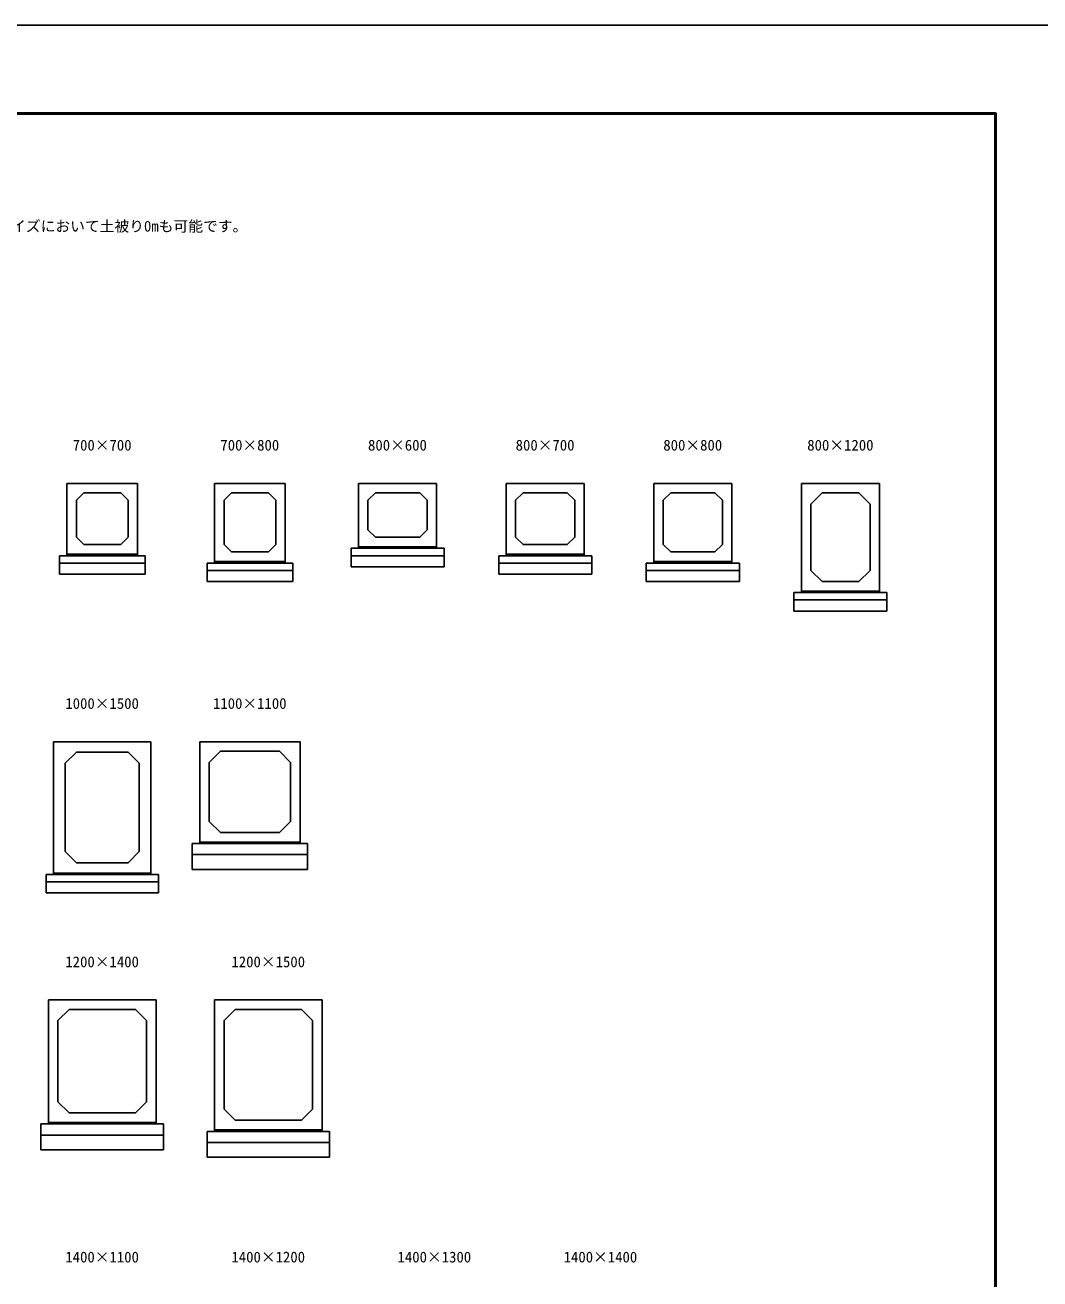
# Model space of a CAD drawing. Units: millimetres, scale not verified. Extents: x -50400 to 50400, y -17820 to 17820.
# Drawn here: x -14347 to -600, y 832 to 17820 of the extents above; entities that cross this region are included whole.
import ezdxf
from ezdxf.enums import TextEntityAlignment as Align

# ---------------------------------------------------------------- set-up
doc = ezdxf.new("R2010")
doc.units = ezdxf.units.MM
doc.header["$LTSCALE"] = 60
for name, color, linetype, lineweight in [('0-1_Defpoints', 5, 'Continuous', 25), ('0-5_OUTLINE', 3, 'Continuous', 25), ('0-7_TXT', 7, 'Continuous', 25), ('0-8_WAKU', 3, 'Continuous', 25)]:
    doc.layers.add(name, color=color, linetype=linetype, lineweight=lineweight)
doc.styles.add('ＭＳ ゴシック', font='')
doc.styles.get('ＭＳ ゴシック').set_extended_font_data('MS Gothic')

msp = doc.modelspace()

# ---------------------------------------------------------------- linework, layer by layer
at = {"layer": '0-1_Defpoints'}
msp.add_lwpolyline([(-50400, -17820), (0, -17820), (0, 17820), (-50400, 17820)], close=True, dxfattribs=at)
at = {"layer": '0-5_OUTLINE'}
for p, q in [((-13781.53, 10630.94), (-13781.53, 11610.94)), ((-12821.53, 11610.94), (-13781.53, 11610.94)), ((-12821.53, 11610.94), (-12821.53, 10630.94)), ((-11781.53, 11610.94), (-10821.53, 11610.94)), ((-11781.53, 10530.94), (-11781.53, 11610.94)), ((-10821.53, 10530.94), (-10821.53, 11610.94)), ((-8771.53, 11610.94), (-9831.53, 11610.94)), ((-9831.53, 10730.94), (-9831.53, 11610.94)), ((-8771.53, 11610.94), (-8771.53, 10730.94)), ((-7831.53, 10630.94), (-7831.53, 11610.94)), ((-6771.53, 11610.94), (-7831.53, 11610.94)), ((-6771.53, 11610.94), (-6771.53, 10630.94)), ((-4771.53, 11610.94), (-5831.53, 11610.94)), ((-5831.53, 10530.94), (-5831.53, 11610.94)), ((-4771.53, 11610.94), (-4771.53, 10530.94)), ((-3831.53, 11610.94), (-3831.53, 10130.94)), ((-2771.53, 11610.94), (-3831.53, 11610.94)), ((-2771.53, 11610.94), (-2771.53, 10130.94)), ((-13651.53, 11380.94), (-13551.53, 11480.94)), ((-11651.53, 11380.94), (-11551.53, 11480.94)), ((-11051.53, 11480.94), (-11551.53, 11480.94)), ((-11051.53, 11480.94), (-10951.53, 11380.94)), ((-7701.53, 11380.94), (-7601.53, 11480.94)), ((-3551.53, 11480.94), (-3701.53, 11330.94)), ((-3551.53, 11480.94), (-3051.53, 11480.94)), ((-2901.53, 11330.94), (-3051.53, 11480.94)), ((-13651.53, 11380.94), (-13651.53, 10880.94)), ((-12951.53, 11380.94), (-12951.53, 10880.94)), ((-11651.53, 11380.94), (-11651.53, 10780.94)), ((-9701.53, 11380.94), (-9701.53, 10980.94)), ((-8901.53, 11380.94), (-8901.53, 10980.94)), ((-7701.53, 11380.94), (-7701.53, 10880.94)), ((-6901.53, 11380.94), (-6901.53, 10880.94)), ((-5701.53, 11380.94), (-5701.53, 10780.94)), ((-4901.53, 11380.94), (-4901.53, 10780.94)), ((-3701.53, 10430.94), (-3701.53, 11330.94)), ((-2901.53, 10430.94), (-2901.53, 11330.94)), ((-13551.53, 10780.94), (-13651.53, 10880.94)), ((-13051.53, 10780.94), (-12951.53, 10880.94)), ((-9601.53, 10880.94), (-9701.53, 10980.94)), ((-9601.53, 10880.94), (-9001.53, 10880.94)), ((-9001.53, 10880.94), (-8901.53, 10980.94)), ((-7601.53, 10780.94), (-7701.53, 10880.94)), ((-7001.53, 10780.94), (-6901.53, 10880.94)), ((-13551.53, 10780.94), (-13051.53, 10780.94)), ((-11651.53, 10780.94), (-11551.53, 10680.94)), ((-9931.53, 10730.94), (-9931.53, 10480.94)), ((-9931.53, 10730.94), (-8671.53, 10730.94)), ((-9831.53, 10750.94), (-8771.53, 10750.94)), ((-8671.53, 10730.94), (-8671.53, 10480.94)), ((-7601.53, 10780.94), (-7001.53, 10780.94)), ((-5601.53, 10680.94), (-5701.53, 10780.94)), ((-5001.53, 10680.94), (-4901.53, 10780.94)), ((-13881.53, 10630.94), (-13881.53, 10380.94)), ((-13881.53, 10630.94), (-12721.53, 10630.94)), ((-13781.53, 10650.94), (-12821.53, 10650.94)), ((-12721.53, 10630.94), (-12721.53, 10380.94)), ((-10821.53, 10550.94), (-11781.53, 10550.94)), ((-11051.53, 10680.94), (-11551.53, 10680.94)), ((-9931.53, 10630.94), (-8671.53, 10630.94)), ((-7931.53, 10630.94), (-7931.53, 10380.94)), ((-7931.53, 10630.94), (-6671.53, 10630.94)), ((-7831.53, 10650.94), (-6771.53, 10650.94)), ((-6671.53, 10630.94), (-6671.53, 10380.94)), ((-5831.53, 10550.94), (-4771.53, 10550.94)), ((-5601.53, 10680.94), (-5001.53, 10680.94)), ((-13881.53, 10530.94), (-12721.53, 10530.94)), ((-13881.53, 10380.94), (-12721.53, 10380.94)), ((-11881.53, 10530.94), (-11881.53, 10280.94)), ((-11881.53, 10530.94), (-10721.53, 10530.94)), ((-11881.53, 10430.94), (-10721.53, 10430.94)), ((-10721.53, 10530.94), (-10721.53, 10280.94)), ((-9931.53, 10480.94), (-8671.53, 10480.94)), ((-7931.53, 10530.94), (-6671.53, 10530.94)), ((-7931.53, 10380.94), (-6671.53, 10380.94)), ((-5931.53, 10530.94), (-5931.53, 10280.94)), ((-5931.53, 10530.94), (-4671.53, 10530.94)), ((-5931.53, 10430.94), (-4671.53, 10430.94)), ((-4671.53, 10530.94), (-4671.53, 10280.94)), ((-3701.53, 10430.94), (-3551.53, 10280.94)), ((-2901.53, 10430.94), (-3051.53, 10280.94)), ((-11881.53, 10280.94), (-10721.53, 10280.94)), ((-5931.53, 10280.94), (-4671.53, 10280.94)), ((-3551.53, 10280.94), (-3051.53, 10280.94)), ((-3931.53, 10130.94), (-3931.53, 9880.94)), ((-3931.53, 10130.94), (-2671.53, 10130.94)), ((-3931.53, 10030.94), (-2671.53, 10030.94)), ((-2771.53, 10150.94), (-3831.53, 10150.94)), ((-2671.53, 10130.94), (-2671.53, 9880.94)), ((-3931.53, 9880.94), (-2671.53, 9880.94)), ((-13961.53, 8110.94), (-13961.53, 6310.94)), ((-12641.53, 8110.94), (-13961.53, 8110.94)), ((-12641.53, 6310.94), (-12641.53, 8110.94)), ((-11981.53, 6730.94), (-11981.53, 8110.94)), ((-13801.53, 7820.94), (-13651.53, 7970.94)), ((-13801.53, 6620.94), (-13801.53, 7820.94)), ((-13651.53, 7970.94), (-12951.53, 7970.94)), ((-12951.53, 7970.94), (-12801.53, 7820.94)), ((-12801.53, 6620.94), (-12801.53, 7820.94)), ((-11701.53, 7980.94), (-11851.53, 7830.94)), ((-11851.53, 7830.94), (-11851.53, 7030.94)), ((-11701.53, 7980.94), (-10901.53, 7980.94)), ((-10751.53, 7830.94), (-10901.53, 7980.94)), ((-10751.53, 7830.94), (-10751.53, 7030.94)), ((-11701.53, 6880.94), (-11851.53, 7030.94)), ((-12081.53, 6730.94), (-12081.53, 6380.94)), ((-12081.53, 6730.94), (-10521.53, 6730.94)), ((-10621.53, 6750.94), (-11981.53, 6750.94)), ((-10521.53, 6730.94), (-10521.53, 6380.94)), ((-13651.53, 6470.94), (-13801.53, 6620.94)), ((-13651.53, 6470.94), (-12951.53, 6470.94)), ((-12951.53, 6470.94), (-12801.53, 6620.94)), ((-12081.53, 6580.94), (-10521.53, 6580.94)), ((-14061.53, 6310.94), (-14061.53, 6060.94)), ((-14061.53, 6310.94), (-12541.53, 6310.94)), ((-12641.53, 6330.94), (-13961.53, 6330.94)), ((-12541.53, 6310.94), (-12541.53, 6060.94)), ((-12081.53, 6380.94), (-10521.53, 6380.94)), ((-14061.53, 6210.94), (-12541.53, 6210.94)), ((-14061.53, 6060.94), (-12541.53, 6060.94)), ((-12571.53, 4610.94), (-14031.53, 4610.94)), ((-14031.53, 2930.94), (-14031.53, 4610.94)), ((-12571.53, 2930.94), (-12571.53, 4610.94)), ((-10321.53, 4610.94), (-11781.53, 4610.94)), ((-11781.53, 2830.94), (-11781.53, 4610.94)), ((-10321.53, 2830.94), (-10321.53, 4610.94)), ((-13751.53, 4480.94), (-13901.53, 4330.94)), ((-13751.53, 4480.94), (-12851.53, 4480.94)), ((-12701.53, 4330.94), (-12851.53, 4480.94)), ((-11501.53, 4480.94), (-11651.53, 4330.94)), ((-11501.53, 4480.94), (-10601.53, 4480.94)), ((-10451.53, 4330.94), (-10601.53, 4480.94)), ((-13901.53, 4330.94), (-13901.53, 3230.94)), ((-12701.53, 4330.94), (-12701.53, 3230.94)), ((-11651.53, 4330.94), (-11651.53, 3130.94)), ((-10451.53, 4330.94), (-10451.53, 3130.94)), ((-13751.53, 3080.94), (-13901.53, 3230.94)), ((-12851.53, 3080.94), (-12701.53, 3230.94)), ((-13751.53, 3080.94), (-12851.53, 3080.94)), ((-11501.53, 2980.94), (-11651.53, 3130.94)), ((-10601.53, 2980.94), (-10451.53, 3130.94)), ((-14131.53, 2930.94), (-14131.53, 2580.94)), ((-14131.53, 2930.94), (-12471.53, 2930.94)), ((-12571.53, 2950.94), (-14031.53, 2950.94)), ((-12471.53, 2930.94), (-12471.53, 2580.94)), ((-11501.53, 2980.94), (-10601.53, 2980.94)), ((-14131.53, 2780.94), (-12471.53, 2780.94)), ((-11881.53, 2830.94), (-11881.53, 2480.94)), ((-11881.53, 2830.94), (-10221.53, 2830.94)), ((-10321.53, 2850.94), (-11781.53, 2850.94)), ((-10221.53, 2830.94), (-10221.53, 2480.94)), ((-14131.53, 2580.94), (-12471.53, 2580.94)), ((-11881.53, 2680.94), (-10221.53, 2680.94)), ((-11881.53, 2480.94), (-10221.53, 2480.94))]:
    msp.add_line(p, q, dxfattribs=at)
for points in [[(-13551.53, 11480.94), (-13051.53, 11480.94), (-12951.53, 11380.94)], [(-9701.53, 11380.94), (-9601.53, 11480.94), (-9001.53, 11480.94), (-8901.53, 11380.94)], [(-7601.53, 11480.94), (-7001.53, 11480.94), (-6901.53, 11380.94)], [(-5701.53, 11380.94), (-5601.53, 11480.94), (-5001.53, 11480.94), (-4901.53, 11380.94)], [(-10951.53, 11380.94), (-10951.53, 10780.94), (-11051.53, 10680.94)], [(-10621.53, 6730.94), (-10621.53, 8110.94), (-11981.53, 8110.94)], [(-11701.53, 6880.94), (-10901.53, 6880.94), (-10751.53, 7030.94)]]:
    msp.add_lwpolyline(points, dxfattribs=at)
at = {"layer": '0-8_WAKU', "lineweight": 50}
msp.add_lwpolyline([(-49200, -16620), (-1200, -16620), (-1200, 16620), (-49200, 16620)], close=True, dxfattribs=at)

# ---------------------------------------------------------------- texts
at = {"layer": '0-7_TXT', "style": 'ＭＳ ゴシック'}
for s, p in [('\u3000\u3000\u3000\u3000特殊配筋により、すべてのサイズにおいて土被り0mも可能です。', (-17934.95, 14978.18)), ('700×700', (-13701.53, 12010.94)), ('700×800', (-11701.53, 12010.94)), ('800×600', (-9701.53, 12010.94)), ('800×700', (-7701.53, 12010.94)), ('800×800', (-5701.53, 12010.94)), ('800×1200', (-3751.53, 12010.94)), ('1000×1500', (-13801.53, 8510.94)), ('1100×1100', (-11801.53, 8510.94)), ('1200×1400', (-13801.53, 5010.94)), ('1200×1500', (-11551.53, 5010.94)), ('1400×1100', (-13801.53, 1010.94)), ('1400×1200', (-11551.53, 1010.94)), ('1400×1300', (-9301.53, 1010.94)), ('1400×1400', (-7051.53, 1010.94))]:
    msp.add_text(s, height=146.6, dxfattribs=at).set_placement(p, align=Align.BOTTOM_LEFT)

doc.saveas('drawing.dxf')
